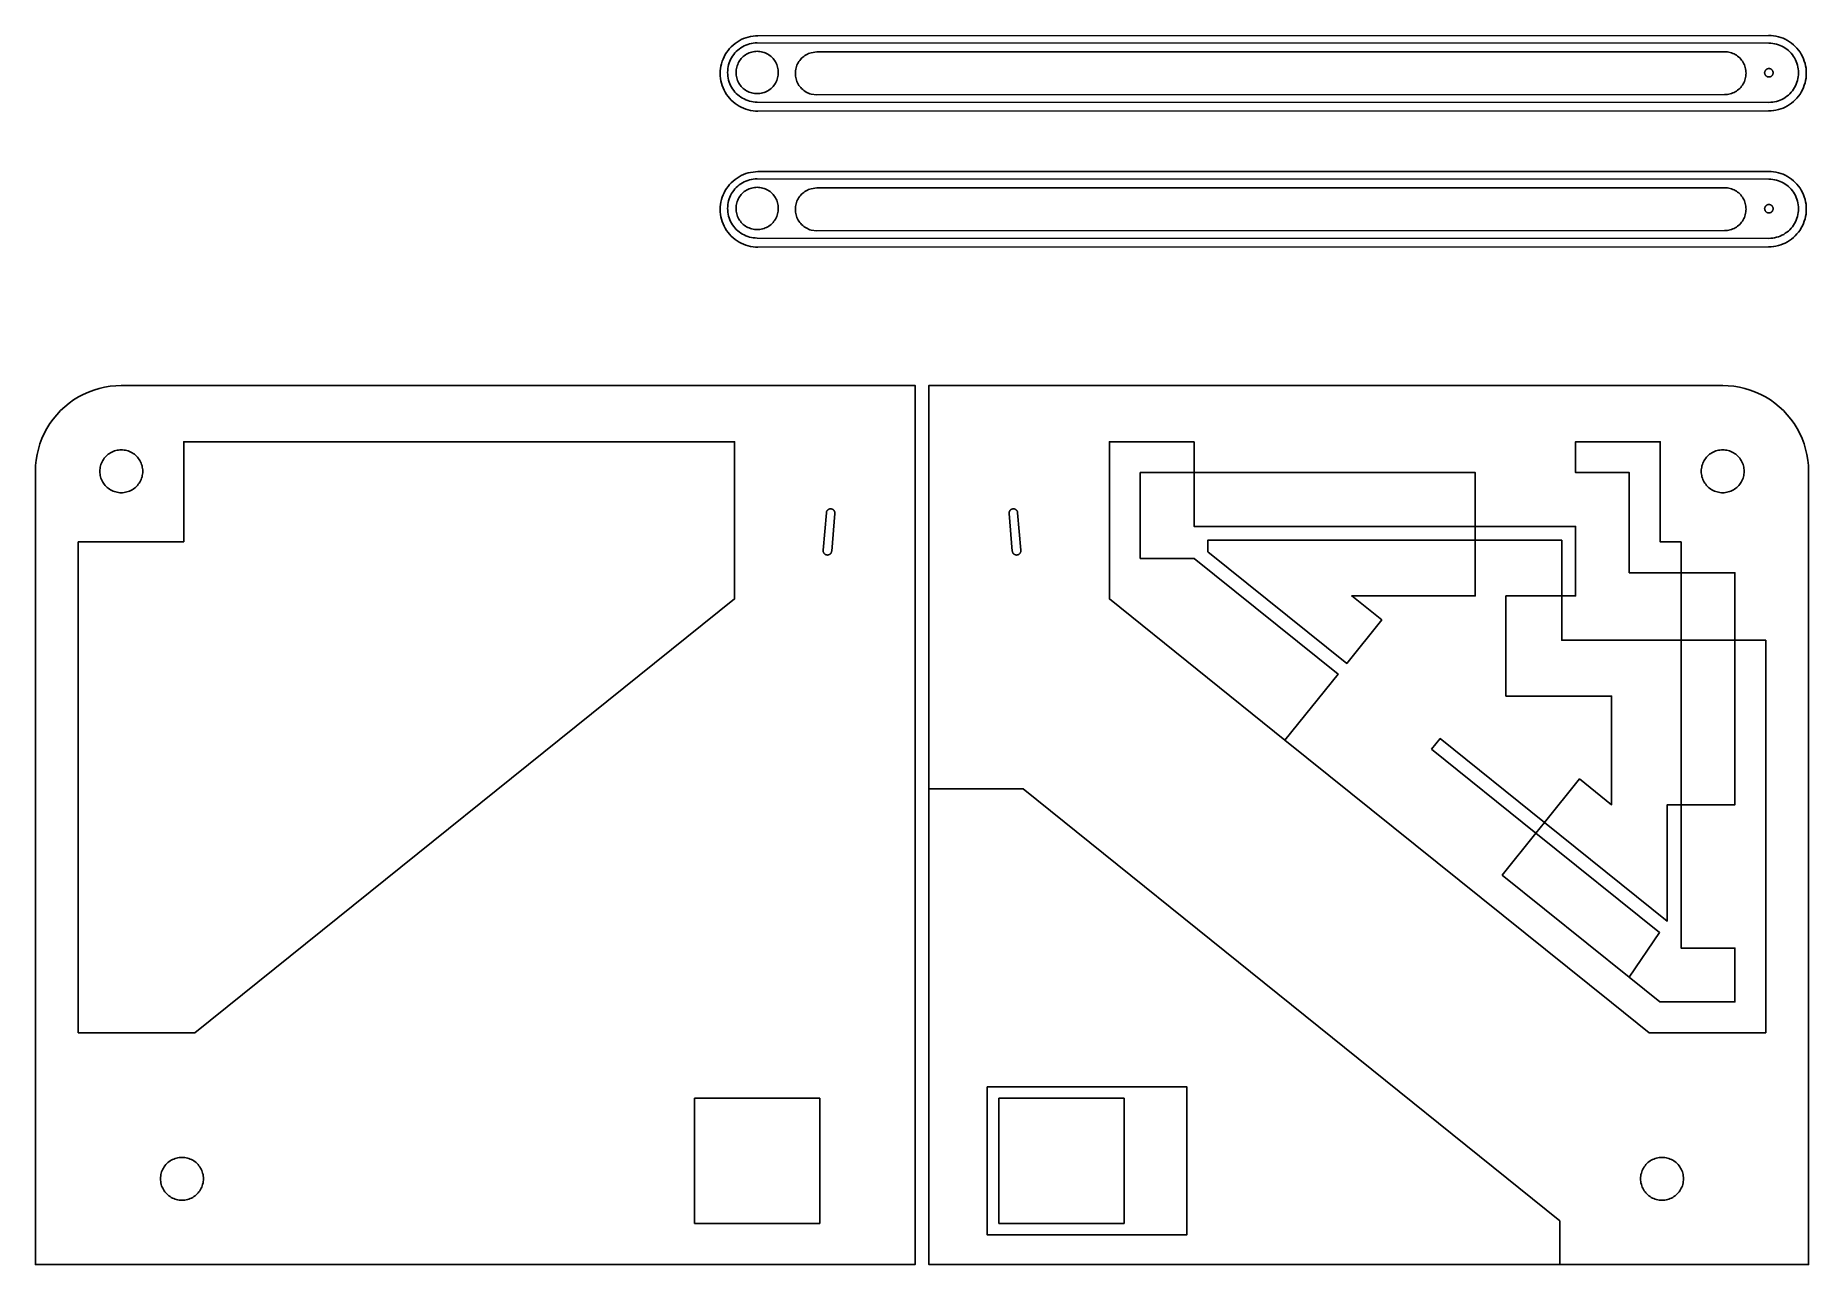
# Model space of a CAD drawing. Header units: millimetres. Extents: x -1196 to 1196, y -829 to 829.
import ezdxf

# ---------------------------------------------------------------- set-up
doc = ezdxf.new("R2010")
doc.units = ezdxf.units.MM
doc.layers.get('0').update_dxf_attribs({"linetype": 'CONTINUOUS'})

msp = doc.modelspace()

# ---------------------------------------------------------------- linework, layer by layer
for points in [[(1191.8, 788.5), (1191, 791.7), (1190, 794.9), (1188.9, 798), (1187.5, 801.1), (1185.9, 804), (1184.2, 806.8), (1182.2, 809.5), (1180.1, 812.1), (1177.8, 814.5), (1175.4, 816.8), (1172.8, 818.9), (1170.1, 820.9), (1167.3, 822.6), (1164.3, 824.2), (1161.3, 825.6), (1158.2, 826.7), (1155, 827.7), (1151.7, 828.5), (1148.5, 829), (1145.1, 829.3), (1141.8, 829.4), (-221.2, 829.1), (-224.5, 829), (-227.9, 828.6), (-231.1, 828.1), (-234.4, 827.3), (-237.6, 826.4), (-240.7, 825.2), (-243.7, 823.8), (-246.7, 822.2), (-249.5, 820.5), (-252.2, 818.5), (-254.8, 816.4), (-257.2, 814.2), (-259.5, 811.7), (-261.6, 809.1), (-263.5, 806.4), (-265.3, 803.6), (-266.9, 800.7), (-268.3, 797.6), (-269.4, 794.5), (-270.4, 791.3), (-271.1, 788.1), (-271.7, 784.8), (-272, 781.5), (-272.1, 778.1), (-272, 774.8), (-271.7, 771.5), (-271.1, 768.2), (-270.4, 765), (-269.4, 761.8), (-268.2, 758.6), (-266.9, 755.6), (-265.3, 752.7), (-263.5, 749.8), (-261.6, 747.1), (-259.5, 744.6), (-257.2, 742.1), (-254.8, 739.9), (-252.2, 737.7), (-249.5, 735.8), (-246.6, 734), (-243.7, 732.5), (-240.7, 731.1), (-237.6, 729.9), (-234.4, 729), (-231.1, 728.2), (-227.8, 727.7), (-224.5, 727.3), (-221.2, 727.2), (1141.8, 727.6), (1145.2, 727.7), (1148.5, 728), (1151.8, 728.6), (1155, 729.3), (1158.2, 730.3), (1161.3, 731.5), (1164.4, 732.8), (1167.3, 734.4), (1170.1, 736.2), (1172.8, 738.1), (1175.4, 740.2), (1177.8, 742.5), (1180.1, 745), (1182.2, 747.5), (1184.2, 750.2), (1185.9, 753.1), (1187.5, 756), (1188.9, 759), (1190, 762.2), (1191, 765.4), (1191.8, 768.6), (1192.3, 771.9), (1192.6, 775.2), (1192.7, 778.5), (1192.6, 781.9), (1192.3, 785.2)], [(1142.2, 739.1), (1144.8, 739.2), (1147.4, 739.5), (1150, 739.9), (1152.5, 740.5), (1155, 741.2), (1157.5, 742.2), (1159.9, 743.2), (1162.2, 744.5), (1164.4, 745.9), (1166.5, 747.4), (1168.5, 749), (1170.4, 750.8), (1172.2, 752.7), (1173.9, 754.7), (1175.4, 756.9), (1176.8, 759.1), (1178, 761.4), (1179.1, 763.8), (1180, 766.2), (1180.8, 768.7), (1181.4, 771.3), (1181.8, 773.8), (1182.1, 776.4), (1182.1, 779), (1182.1, 781.7), (1181.8, 784.3), (1181.4, 786.8), (1180.8, 789.4), (1180, 791.9), (1179.1, 794.3), (1178, 796.7), (1176.8, 799), (1175.4, 801.2), (1173.9, 803.4), (1172.2, 805.4), (1170.5, 807.3), (1168.6, 809.1), (1166.5, 810.7), (1164.4, 812.2), (1162.2, 813.6), (1159.9, 814.9), (1157.5, 815.9), (1155.1, 816.9), (1152.6, 817.6), (1150, 818.2), (1147.4, 818.6), (1144.8, 818.9), (1142.2, 819), (-222.3, 819.4), (-224.9, 819.3), (-227.5, 819), (-230.1, 818.6), (-232.6, 818), (-235.1, 817.3), (-237.6, 816.3), (-240, 815.3), (-242.3, 814), (-244.5, 812.7), (-246.6, 811.1), (-248.6, 809.5), (-250.5, 807.7), (-252.3, 805.8), (-254, 803.8), (-255.5, 801.6), (-256.9, 799.4), (-258.1, 797.1), (-259.2, 794.7), (-260.1, 792.3), (-260.9, 789.8), (-261.5, 787.3), (-261.9, 784.7), (-262.1, 782.1), (-262.2, 779.5), (-262.1, 776.9), (-261.9, 774.3), (-261.5, 771.7), (-260.9, 769.1), (-260.1, 766.6), (-259.2, 764.2), (-258.1, 761.8), (-256.9, 759.5), (-255.5, 757.3), (-254, 755.2), (-252.3, 753.1), (-250.5, 751.2), (-248.6, 749.4), (-246.6, 747.8), (-244.5, 746.3), (-242.3, 744.9), (-240, 743.7), (-237.6, 742.6), (-235.1, 741.7), (-232.6, 740.9), (-230.1, 740.3), (-227.5, 739.9), (-224.9, 739.6), (-222.3, 739.5)], [(-244.9, 796.8), (-246, 795.3), (-247, 793.7), (-247.9, 792.1), (-248.6, 790.4), (-249.3, 788.6), (-249.8, 786.8), (-250.3, 785), (-250.6, 783.2), (-250.8, 781.3), (-250.8, 779.5), (-250.8, 777.6), (-250.6, 775.7), (-250.3, 773.9), (-249.9, 772.1), (-249.3, 770.3), (-248.7, 768.5), (-247.9, 766.8), (-247, 765.2), (-246, 763.6), (-244.9, 762.1), (-243.8, 760.7), (-242.5, 759.3), (-241.1, 758), (-239.7, 756.8), (-238.2, 755.7), (-236.6, 754.8), (-234.9, 753.9), (-233.2, 753.1), (-231.5, 752.5), (-229.7, 751.9), (-227.9, 751.5), (-226, 751.2), (-224.2, 751), (-222.3, 750.9), (-220.4, 751), (-218.6, 751.2), (-216.7, 751.5), (-214.9, 751.9), (-213.1, 752.4), (-211.4, 753.1), (-209.7, 753.9), (-208.1, 754.8), (-206.5, 755.7), (-205, 756.8), (-203.5, 758), (-202.1, 759.3), (-200.9, 760.6), (-199.7, 762.1), (-198.6, 763.6), (-197.6, 765.2), (-196.7, 766.8), (-196, 768.5), (-195.3, 770.3), (-194.8, 772.1), (-194.3, 773.9), (-194, 775.7), (-193.8, 777.6), (-193.8, 779.4), (-193.8, 781.3), (-194, 783.2), (-194.3, 785), (-194.8, 786.8), (-195.3, 788.6), (-196, 790.4), (-196.7, 792.1), (-197.6, 793.7), (-198.6, 795.3), (-199.7, 796.8), (-200.9, 798.3), (-202.1, 799.6), (-203.5, 800.9), (-204.9, 802.1), (-206.5, 803.2), (-208, 804.1), (-209.7, 805), (-211.4, 805.8), (-213.1, 806.5), (-214.9, 807), (-216.7, 807.4), (-218.6, 807.7), (-220.4, 807.9), (-222.3, 808), (-224.2, 807.9), (-226, 807.7), (-227.9, 807.4), (-229.7, 807), (-231.5, 806.5), (-233.2, 805.8), (-234.9, 805), (-236.6, 804.2), (-238.1, 803.2), (-239.7, 802.1), (-241.1, 800.9), (-242.5, 799.6), (-243.7, 798.3)], [(-149.3, 806.1), (-151.1, 805.6), (-152.9, 804.9), (-154.6, 804.1), (-156.3, 803.2), (-157.9, 802.2), (-159.4, 801.1), (-160.9, 799.9), (-162.3, 798.6), (-163.6, 797.2), (-164.8, 795.8), (-165.9, 794.2), (-166.9, 792.6), (-167.8, 791), (-168.6, 789.2), (-169.2, 787.5), (-169.8, 785.7), (-170.2, 783.8), (-170.5, 781.9), (-170.7, 780.1), (-170.8, 778.2), (-170.7, 776.3), (-170.5, 774.4), (-170.2, 772.5), (-169.8, 770.7), (-169.2, 768.9), (-168.6, 767.1), (-167.8, 765.4), (-166.9, 763.7), (-165.9, 762.1), (-164.8, 760.6), (-163.6, 759.1), (-162.3, 757.7), (-160.9, 756.4), (-159.4, 755.2), (-157.9, 754.1), (-156.3, 753.1), (-154.6, 752.2), (-152.9, 751.4), (-151.1, 750.8), (-149.3, 750.2), (-141.8, 749.2), (1082.5, 749.6), (1084.4, 749.6), (1086.2, 749.8), (1088.1, 750.1), (1089.9, 750.6), (1091.8, 751.1), (1093.5, 751.8), (1095.3, 752.6), (1096.9, 753.4), (1098.5, 754.4), (1100.1, 755.6), (1101.5, 756.8), (1102.9, 758), (1104.2, 759.4), (1105.4, 760.9), (1106.5, 762.4), (1107.5, 764), (1108.4, 765.7), (1109.2, 767.4), (1109.9, 769.2), (1110.4, 771), (1110.8, 772.9), (1111.1, 774.7), (1111.3, 776.6), (1111.4, 778.5), (1111.3, 780.4), (1111.1, 782.3), (1110.8, 784.2), (1110.4, 786), (1109.9, 787.8), (1109.2, 789.6), (1108.4, 791.3), (1107.5, 793), (1106.5, 794.6), (1105.4, 796.1), (1104.2, 797.6), (1102.9, 799), (1101.5, 800.3), (1100.1, 801.5), (1098.5, 802.6), (1096.9, 803.6), (1095.2, 804.5), (1093.5, 805.2), (1091.7, 805.9), (1089.9, 806.5), (1088.1, 806.9), (1086.2, 807.2), (1084.3, 807.4), (1082.4, 807.4), (-141.8, 807.1)], [(1145.1, 784), (1144.7, 784.2), (1144.4, 784.3), (1144.1, 784.5), (1143.7, 784.6), (1143.3, 784.7), (1143, 784.7), (1142.6, 784.7), (1142.2, 784.8), (1141.9, 784.7), (1141.5, 784.7), (1141.1, 784.7), (1140.8, 784.6), (1140.4, 784.5), (1140, 784.3), (1139.7, 784.2), (1139.4, 784), (1139.1, 783.8), (1138.8, 783.6), (1138.5, 783.3), (1138.2, 783.1), (1137.9, 782.8), (1137.7, 782.5), (1137.5, 782.2), (1137.3, 781.9), (1137.1, 781.6), (1137, 781.2), (1136.8, 780.9), (1136.7, 780.5), (1136.6, 780.2), (1136.6, 779.8), (1136.5, 779.4), (1136.5, 779.1), (1136.5, 778.7), (1136.6, 778.3), (1136.6, 777.9), (1136.7, 777.6), (1136.8, 777.2), (1137, 776.9), (1137.1, 776.5), (1137.3, 776.2), (1137.5, 775.9), (1137.7, 775.6), (1137.9, 775.3), (1138.2, 775), (1138.5, 774.8), (1138.8, 774.5), (1139.1, 774.3), (1139.4, 774.1), (1139.7, 773.9), (1140, 773.8), (1140.4, 773.7), (1140.7, 773.5), (1141.1, 773.5), (1141.5, 773.4), (1141.9, 773.4), (1142.2, 773.4), (1142.6, 773.4), (1143, 773.4), (1143.3, 773.5), (1143.7, 773.5), (1144.1, 773.7), (1144.4, 773.8), (1144.7, 773.9), (1145.1, 774.1), (1145.4, 774.3), (1145.7, 774.5), (1146, 774.8), (1146.3, 775), (1146.5, 775.3), (1146.7, 775.6), (1147, 775.9), (1147.2, 776.2), (1147.3, 776.5), (1147.5, 776.9), (1147.6, 777.2), (1147.7, 777.6), (1147.8, 777.9), (1147.9, 778.3), (1147.9, 778.7), (1147.9, 779.1), (1147.9, 779.4), (1147.9, 779.8), (1147.8, 780.2), (1147.7, 780.5), (1147.6, 780.9), (1147.5, 781.2), (1147.3, 781.6), (1147.2, 781.9), (1147, 782.2), (1146.8, 782.5), (1146.5, 782.8), (1146.3, 783.1), (1146, 783.3), (1145.7, 783.6), (1145.4, 783.8)], [(-269.4, 578.3), (-268.2, 575.1), (-266.9, 572.1), (-265.3, 569.2), (-263.5, 566.3), (-261.6, 563.6), (-259.5, 561.1), (-257.2, 558.6), (-254.8, 556.4), (-252.2, 554.2), (-249.5, 552.3), (-246.6, 550.5), (-243.7, 549), (-240.7, 547.6), (-237.6, 546.4), (-234.4, 545.5), (-231.1, 544.7), (-227.8, 544.2), (-224.5, 543.8), (-221.2, 543.7), (1141.8, 544.1), (1145.2, 544.2), (1148.5, 544.5), (1151.8, 545.1), (1155, 545.8), (1158.2, 546.8), (1161.3, 548), (1164.4, 549.3), (1167.3, 550.9), (1170.1, 552.7), (1172.8, 554.6), (1175.4, 556.7), (1177.8, 559), (1180.1, 561.5), (1182.2, 564), (1184.2, 566.7), (1185.9, 569.6), (1187.5, 572.5), (1188.9, 575.5), (1190, 578.7), (1191, 581.9), (1191.8, 585.1), (1192.3, 588.4), (1192.6, 591.7), (1192.7, 595), (1192.6, 598.4), (1192.3, 601.7), (1191.8, 605), (1191, 608.2), (1190, 611.4), (1188.9, 614.5), (1187.5, 617.6), (1185.9, 620.5), (1184.2, 623.3), (1182.2, 626), (1180.1, 628.6), (1177.8, 631), (1175.4, 633.3), (1172.8, 635.4), (1170.1, 637.4), (1167.3, 639.1), (1164.3, 640.7), (1161.3, 642.1), (1158.2, 643.2), (1155, 644.2), (1151.7, 645), (1148.5, 645.5), (1145.1, 645.8), (1141.8, 645.9), (-221.2, 645.6), (-224.5, 645.5), (-227.9, 645.1), (-231.1, 644.6), (-234.4, 643.8), (-237.6, 642.9), (-240.7, 641.7), (-243.7, 640.3), (-246.7, 638.7), (-249.5, 637), (-252.2, 635), (-254.8, 632.9), (-257.2, 630.7), (-259.5, 628.2), (-261.6, 625.6), (-263.5, 622.9), (-265.3, 620.1), (-266.9, 617.2), (-268.3, 614.1), (-269.4, 611), (-270.4, 607.8), (-271.1, 604.6), (-271.7, 601.3), (-272, 598), (-272.1, 594.6), (-272, 591.3), (-271.7, 588), (-271.1, 584.7), (-270.4, 581.5)], [(1142.2, 555.6), (1144.8, 555.7), (1147.4, 556), (1150, 556.4), (1152.5, 557), (1155, 557.7), (1157.5, 558.7), (1159.9, 559.7), (1162.2, 561), (1164.4, 562.4), (1166.5, 563.9), (1168.5, 565.5), (1170.4, 567.3), (1172.2, 569.2), (1173.9, 571.2), (1175.4, 573.4), (1176.8, 575.6), (1178, 577.9), (1179.1, 580.3), (1180, 582.7), (1180.8, 585.2), (1181.4, 587.8), (1181.8, 590.3), (1182.1, 592.9), (1182.1, 595.5), (1182.1, 598.2), (1181.8, 600.8), (1181.4, 603.3), (1180.8, 605.9), (1180, 608.4), (1179.1, 610.8), (1178, 613.2), (1176.8, 615.5), (1175.4, 617.7), (1173.9, 619.9), (1172.2, 621.9), (1170.5, 623.8), (1168.6, 625.6), (1166.5, 627.2), (1164.4, 628.7), (1162.2, 630.1), (1159.9, 631.4), (1157.5, 632.4), (1155.1, 633.4), (1152.6, 634.1), (1150, 634.7), (1147.4, 635.1), (1144.8, 635.4), (1142.2, 635.5), (-222.3, 635.9), (-224.9, 635.8), (-227.5, 635.5), (-230.1, 635.1), (-232.6, 634.5), (-235.1, 633.8), (-237.6, 632.8), (-240, 631.8), (-242.3, 630.5), (-244.5, 629.2), (-246.6, 627.6), (-248.6, 626), (-250.5, 624.2), (-252.3, 622.3), (-254, 620.3), (-255.5, 618.1), (-256.9, 615.9), (-258.1, 613.6), (-259.2, 611.2), (-260.1, 608.8), (-260.9, 606.3), (-261.5, 603.8), (-261.9, 601.2), (-262.1, 598.6), (-262.2, 596), (-262.1, 593.4), (-261.9, 590.8), (-261.5, 588.2), (-260.9, 585.6), (-260.1, 583.1), (-259.2, 580.7), (-258.1, 578.3), (-256.9, 576), (-255.5, 573.8), (-254, 571.7), (-252.3, 569.6), (-250.5, 567.7), (-248.6, 565.9), (-246.6, 564.3), (-244.5, 562.8), (-242.3, 561.4), (-240, 560.2), (-237.6, 559.1), (-235.1, 558.2), (-232.6, 557.4), (-230.1, 556.8), (-227.5, 556.4), (-224.9, 556.1), (-222.3, 556)], [(-244.9, 613.3), (-246, 611.8), (-247, 610.2), (-247.9, 608.6), (-248.6, 606.9), (-249.3, 605.1), (-249.8, 603.3), (-250.3, 601.5), (-250.6, 599.7), (-250.8, 597.8), (-250.8, 596), (-250.8, 594.1), (-250.6, 592.2), (-250.3, 590.4), (-249.9, 588.6), (-249.3, 586.8), (-248.7, 585), (-247.9, 583.3), (-247, 581.7), (-246, 580.1), (-244.9, 578.6), (-243.8, 577.2), (-242.5, 575.8), (-241.1, 574.5), (-239.7, 573.3), (-238.2, 572.2), (-236.6, 571.3), (-234.9, 570.4), (-233.2, 569.6), (-231.5, 569), (-229.7, 568.4), (-227.9, 568), (-226, 567.7), (-224.2, 567.5), (-222.3, 567.4), (-220.4, 567.5), (-218.6, 567.7), (-216.7, 568), (-214.9, 568.4), (-213.1, 568.9), (-211.4, 569.6), (-209.7, 570.4), (-208.1, 571.3), (-206.5, 572.2), (-205, 573.3), (-203.5, 574.5), (-202.1, 575.8), (-200.9, 577.1), (-199.7, 578.6), (-198.6, 580.1), (-197.6, 581.7), (-196.7, 583.3), (-196, 585), (-195.3, 586.8), (-194.8, 588.6), (-194.3, 590.4), (-194, 592.2), (-193.8, 594.1), (-193.8, 595.9), (-193.8, 597.8), (-194, 599.7), (-194.3, 601.5), (-194.8, 603.3), (-195.3, 605.1), (-196, 606.9), (-196.7, 608.6), (-197.6, 610.2), (-198.6, 611.8), (-199.7, 613.3), (-200.9, 614.8), (-202.1, 616.1), (-203.5, 617.4), (-204.9, 618.6), (-206.5, 619.7), (-208, 620.6), (-209.7, 621.5), (-211.4, 622.3), (-213.1, 623), (-214.9, 623.5), (-216.7, 623.9), (-218.6, 624.2), (-220.4, 624.4), (-222.3, 624.5), (-224.2, 624.4), (-226, 624.2), (-227.9, 623.9), (-229.7, 623.5), (-231.5, 623), (-233.2, 622.3), (-234.9, 621.5), (-236.6, 620.7), (-238.1, 619.7), (-239.7, 618.6), (-241.1, 617.4), (-242.5, 616.1), (-243.7, 614.8)], [(-149.3, 622.6), (-151.1, 622.1), (-152.9, 621.4), (-154.6, 620.6), (-156.3, 619.7), (-157.9, 618.7), (-159.4, 617.6), (-160.9, 616.4), (-162.3, 615.1), (-163.6, 613.7), (-164.8, 612.3), (-165.9, 610.7), (-166.9, 609.1), (-167.8, 607.5), (-168.6, 605.7), (-169.2, 604), (-169.8, 602.2), (-170.2, 600.3), (-170.5, 598.4), (-170.7, 596.6), (-170.8, 594.7), (-170.7, 592.8), (-170.5, 590.9), (-170.2, 589), (-169.8, 587.2), (-169.2, 585.4), (-168.6, 583.6), (-167.8, 581.9), (-166.9, 580.2), (-165.9, 578.6), (-164.8, 577.1), (-163.6, 575.6), (-162.3, 574.2), (-160.9, 572.9), (-159.4, 571.7), (-157.9, 570.6), (-156.3, 569.6), (-154.6, 568.7), (-152.9, 567.9), (-151.1, 567.3), (-149.3, 566.7), (-141.8, 565.7), (1082.5, 566.1), (1084.4, 566.1), (1086.2, 566.3), (1088.1, 566.6), (1089.9, 567.1), (1091.8, 567.6), (1093.5, 568.3), (1095.3, 569.1), (1096.9, 569.9), (1098.5, 570.9), (1100.1, 572.1), (1101.5, 573.3), (1102.9, 574.5), (1104.2, 575.9), (1105.4, 577.4), (1106.5, 578.9), (1107.5, 580.5), (1108.4, 582.2), (1109.2, 583.9), (1109.9, 585.7), (1110.4, 587.5), (1110.8, 589.4), (1111.1, 591.2), (1111.3, 593.1), (1111.4, 595), (1111.3, 596.9), (1111.1, 598.8), (1110.8, 600.7), (1110.4, 602.5), (1109.9, 604.3), (1109.2, 606.1), (1108.4, 607.8), (1107.5, 609.5), (1106.5, 611.1), (1105.4, 612.6), (1104.2, 614.1), (1102.9, 615.5), (1101.5, 616.8), (1100.1, 618), (1098.5, 619.1), (1096.9, 620.1), (1095.2, 621), (1093.5, 621.7), (1091.7, 622.4), (1089.9, 623), (1088.1, 623.4), (1086.2, 623.7), (1084.3, 623.9), (1082.4, 623.9), (-141.8, 623.6)], [(1145.1, 600.5), (1144.7, 600.7), (1144.4, 600.8), (1144.1, 601), (1143.7, 601.1), (1143.3, 601.2), (1143, 601.2), (1142.6, 601.2), (1142.2, 601.3), (1141.9, 601.2), (1141.5, 601.2), (1141.1, 601.2), (1140.8, 601.1), (1140.4, 601), (1140, 600.8), (1139.7, 600.7), (1139.4, 600.5), (1139.1, 600.3), (1138.8, 600.1), (1138.5, 599.8), (1138.2, 599.6), (1137.9, 599.3), (1137.7, 599), (1137.5, 598.7), (1137.3, 598.4), (1137.1, 598.1), (1137, 597.7), (1136.8, 597.4), (1136.7, 597), (1136.6, 596.7), (1136.6, 596.3), (1136.5, 595.9), (1136.5, 595.6), (1136.5, 595.2), (1136.6, 594.8), (1136.6, 594.4), (1136.7, 594.1), (1136.8, 593.7), (1137, 593.4), (1137.1, 593), (1137.3, 592.7), (1137.5, 592.4), (1137.7, 592.1), (1137.9, 591.8), (1138.2, 591.5), (1138.5, 591.3), (1138.8, 591), (1139.1, 590.8), (1139.4, 590.6), (1139.7, 590.4), (1140, 590.3), (1140.4, 590.2), (1140.7, 590), (1141.1, 590), (1141.5, 589.9), (1141.9, 589.9), (1142.2, 589.9), (1142.6, 589.9), (1143, 589.9), (1143.3, 590), (1143.7, 590), (1144.1, 590.2), (1144.4, 590.3), (1144.7, 590.4), (1145.1, 590.6), (1145.4, 590.8), (1145.7, 591), (1146, 591.3), (1146.3, 591.5), (1146.5, 591.8), (1146.7, 592.1), (1147, 592.4), (1147.2, 592.7), (1147.3, 593), (1147.5, 593.4), (1147.6, 593.7), (1147.7, 594.1), (1147.8, 594.4), (1147.9, 594.8), (1147.9, 595.2), (1147.9, 595.6), (1147.9, 595.9), (1147.9, 596.3), (1147.8, 596.7), (1147.7, 597), (1147.6, 597.4), (1147.5, 597.7), (1147.3, 598.1), (1147.2, 598.4), (1147, 598.7), (1146.8, 599), (1146.5, 599.3), (1146.3, 599.6), (1146, 599.8), (1145.7, 600.1), (1145.4, 600.3)], [(-995.6, 145.9), (-995.6, 281), (-252.7, 281), (-252.7, 69), (-980.6, -516.5), (-1138.1, -516.5), (-1138.1, 145.9)], [(-1104, 225.1), (-1102.9, 223.6), (-1101.7, 222.1), (-1100.4, 220.7), (-1099, 219.5), (-1097.6, 218.3), (-1096, 217.2), (-1094.4, 216.2), (-1092.8, 215.3), (-1091, 214.5), (-1089.3, 213.8), (-1087.4, 213.3), (-1085.6, 212.8), (-1083.7, 212.5), (-1081.9, 212.3), (-1080, 212.3), (-1078.1, 212.3), (-1076.2, 212.5), (-1074.3, 212.8), (-1072.5, 213.3), (-1070.7, 213.8), (-1068.9, 214.5), (-1067.2, 215.3), (-1065.5, 216.2), (-1063.9, 217.2), (-1062.3, 218.3), (-1060.9, 219.5), (-1059.5, 220.7), (-1058.2, 222.1), (-1057, 223.6), (-1055.9, 225.1), (-1054.9, 226.7), (-1054, 228.4), (-1053.2, 230.1), (-1052.6, 231.9), (-1052, 233.7), (-1051.6, 235.6), (-1051.3, 237.4), (-1051.1, 239.3), (-1051, 241.2), (-1051.1, 243.1), (-1051.3, 245), (-1051.6, 246.9), (-1052, 248.7), (-1052.6, 250.5), (-1053.2, 252.3), (-1054, 254), (-1054.9, 255.7), (-1055.9, 257.3), (-1057, 258.8), (-1058.2, 260.3), (-1059.5, 261.7), (-1060.9, 263), (-1062.3, 264.2), (-1063.9, 265.3), (-1065.5, 266.3), (-1067.2, 267.2), (-1068.9, 267.9), (-1070.7, 268.6), (-1072.5, 269.2), (-1074.3, 269.6), (-1076.2, 269.9), (-1078.1, 270.1), (-1080, 270.1), (-1081.9, 270.1), (-1083.7, 269.9), (-1085.6, 269.6), (-1087.4, 269.2), (-1089.3, 268.6), (-1091, 267.9), (-1092.8, 267.2), (-1094.4, 266.3), (-1096, 265.3), (-1097.6, 264.2), (-1099, 263), (-1100.4, 261.7), (-1101.7, 260.3), (-1102.9, 258.8), (-1104, 257.3), (-1105, 255.7), (-1105.9, 254), (-1106.7, 252.3), (-1107.4, 250.5), (-1107.9, 248.7), (-1108.3, 246.9), (-1108.6, 245), (-1108.8, 243.1), (-1108.9, 241.2), (-1108.8, 239.3), (-1108.6, 237.4), (-1108.3, 235.6), (-1107.9, 233.7), (-1107.4, 231.9), (-1106.7, 230.1), (-1105.9, 228.4), (-1105, 226.7)], [(366.9, 281), (366.9, 239.5), (294.3, 239.5), (294.3, 123.7), (366.9, 123.7), (561.1, -32.5), (489.5, -121.5), (252.7, 69), (252.7, 281)], [(1023.8, 104.3), (1023.8, 145.9), (995.6, 145.9), (995.6, 281), (881.4, 281), (881.4, 239.5), (954, 239.5), (954, 104.3), (1023.8, 104.3), (1096.5, 104.3), (1096.5, 13.1), (1023.8, 13.1)], [(1052.6, 250.5), (1053.2, 252.3), (1054, 254), (1054.9, 255.7), (1055.9, 257.3), (1057, 258.8), (1058.2, 260.3), (1059.5, 261.7), (1060.9, 263), (1062.3, 264.2), (1063.9, 265.3), (1065.5, 266.3), (1067.2, 267.2), (1068.9, 267.9), (1070.7, 268.6), (1072.5, 269.2), (1074.3, 269.6), (1076.2, 269.9), (1078.1, 270.1), (1080, 270.1), (1081.9, 270.1), (1083.7, 269.9), (1085.6, 269.6), (1087.4, 269.2), (1089.3, 268.6), (1091, 267.9), (1092.8, 267.2), (1094.4, 266.3), (1096, 265.3), (1097.6, 264.2), (1099, 263), (1100.4, 261.7), (1101.7, 260.3), (1102.9, 258.8), (1104, 257.3), (1105, 255.7), (1105.9, 254), (1106.7, 252.3), (1107.4, 250.5), (1107.9, 248.7), (1108.3, 246.9), (1108.6, 245), (1108.8, 243.1), (1108.9, 241.2), (1108.8, 239.3), (1108.6, 237.4), (1108.3, 235.6), (1107.9, 233.7), (1107.4, 231.9), (1106.7, 230.1), (1105.9, 228.4), (1105, 226.7), (1104, 225.1), (1102.9, 223.6), (1101.7, 222.1), (1100.4, 220.7), (1099, 219.5), (1097.6, 218.3), (1096, 217.2), (1094.4, 216.2), (1092.8, 215.3), (1091, 214.5), (1089.3, 213.8), (1087.4, 213.3), (1085.6, 212.8), (1083.7, 212.5), (1081.9, 212.3), (1080, 212.3), (1078.1, 212.3), (1076.2, 212.5), (1074.3, 212.8), (1072.5, 213.3), (1070.7, 213.8), (1068.9, 214.5), (1067.2, 215.3), (1065.5, 216.2), (1063.9, 217.2), (1062.3, 218.3), (1060.9, 219.5), (1059.5, 220.7), (1058.2, 222.1), (1057, 223.6), (1055.9, 225.1), (1054.9, 226.7), (1054, 228.4), (1053.2, 230.1), (1052.6, 231.9), (1052, 233.7), (1051.6, 235.6), (1051.3, 237.4), (1051.1, 239.3), (1051, 241.2), (1051.1, 243.1), (1051.3, 245), (1051.6, 246.9), (1052, 248.7)], [(862.8, 73), (881.4, 73), (881.4, 166.8), (746.2, 166.8), (746.2, 239.5), (366.9, 239.5), (366.9, 166.8), (746.2, 166.8), (746.2, 148.2), (746.2, 73), (579.7, 73), (620, 40.6), (572.8, -18.1), (385.5, 132.6), (385.5, 148.2), (746.2, 148.2), (862.8, 148.2)], [(-126.7, 189.4), (-127, 189.2), (-127.3, 188.9), (-127.5, 188.6), (-127.8, 188.3), (-128, 188), (-128.2, 187.7), (-128.4, 187.3), (-128.6, 187), (-128.7, 186.6), (-128.8, 186.3), (-128.9, 185.9), (-129, 185.5), (-129, 185.1), (-133.3, 134.7), (-133.3, 134.3), (-133.3, 133.9), (-133.3, 133.5), (-133.3, 133.2), (-133.2, 132.8), (-133.1, 132.4), (-133, 132.1), (-132.9, 131.7), (-132.7, 131.4), (-132.5, 131), (-132.3, 130.7), (-132.1, 130.4), (-131.8, 130.1), (-131.6, 129.9), (-131.3, 129.6), (-131, 129.4), (-130.7, 129.2), (-130.4, 129), (-130, 128.8), (-129.7, 128.6), (-129.3, 128.5), (-129, 128.4), (-128.6, 128.3), (-128.2, 128.3), (-127.8, 128.2), (-127.4, 128.2), (-127.1, 128.3), (-126.7, 128.3), (-126.3, 128.4), (-126, 128.5), (-125.6, 128.6), (-125.2, 128.7), (-124.9, 128.9), (-124.6, 129.1), (-124.3, 129.3), (-123.9, 129.5), (-123.7, 129.7), (-123.4, 130), (-123.1, 130.3), (-122.9, 130.6), (-122.7, 130.9), (-122.5, 131.2), (-122.3, 131.6), (-122.2, 131.9), (-122, 132.3), (-121.9, 132.6), (-121.9, 133), (-121.8, 133.4), (-117.4, 184.4), (-117.4, 184.8), (-117.4, 185.2), (-117.5, 185.6), (-117.5, 186), (-117.6, 186.3), (-117.8, 186.7), (-117.9, 187.1), (-118.1, 187.4), (-118.3, 187.8), (-118.5, 188.1), (-118.7, 188.4), (-118.9, 188.7), (-119.2, 189), (-119.5, 189.2), (-119.8, 189.5), (-120.1, 189.7), (-120.5, 189.9), (-120.8, 190), (-121.2, 190.2), (-121.5, 190.3), (-121.9, 190.4), (-122.3, 190.5), (-122.7, 190.5), (-123.1, 190.6), (-123.4, 190.5), (-123.8, 190.5), (-124.2, 190.5), (-124.6, 190.4), (-125, 190.3), (-125.3, 190.1), (-125.7, 190), (-126, 189.8), (-126.4, 189.6)], [(127.8, 188.3), (128, 188), (128.2, 187.7), (128.4, 187.3), (128.6, 187), (128.7, 186.6), (128.8, 186.3), (128.9, 185.9), (129, 185.5), (129, 185.1), (133.3, 134.7), (133.3, 134.3), (133.3, 133.9), (133.3, 133.5), (133.3, 133.2), (133.2, 132.8), (133.1, 132.4), (133, 132.1), (132.9, 131.7), (132.7, 131.4), (132.5, 131), (132.3, 130.7), (132.1, 130.4), (131.8, 130.1), (131.6, 129.9), (131.3, 129.6), (131, 129.4), (130.7, 129.2), (130.4, 129), (130, 128.8), (129.7, 128.6), (129.3, 128.5), (129, 128.4), (128.6, 128.3), (128.2, 128.3), (127.8, 128.2), (127.4, 128.2), (127.1, 128.3), (126.7, 128.3), (126.3, 128.4), (126, 128.5), (125.6, 128.6), (125.2, 128.7), (124.9, 128.9), (124.6, 129.1), (124.3, 129.3), (123.9, 129.5), (123.7, 129.7), (123.4, 130), (123.1, 130.3), (122.9, 130.6), (122.7, 130.9), (122.5, 131.2), (122.3, 131.6), (122.2, 131.9), (122, 132.3), (121.9, 132.6), (121.9, 133), (121.8, 133.4), (117.4, 184.4), (117.4, 184.8), (117.4, 185.2), (117.5, 185.6), (117.5, 186), (117.6, 186.3), (117.8, 186.7), (117.9, 187.1), (118.1, 187.4), (118.3, 187.8), (118.5, 188.1), (118.7, 188.4), (118.9, 188.7), (119.2, 189), (119.5, 189.2), (119.8, 189.5), (120.1, 189.7), (120.5, 189.9), (120.8, 190), (121.2, 190.2), (121.5, 190.3), (121.9, 190.4), (122.3, 190.5), (122.7, 190.5), (123.1, 190.6), (123.4, 190.5), (123.8, 190.5), (124.2, 190.5), (124.6, 190.4), (125, 190.3), (125.3, 190.1), (125.7, 190), (126, 189.8), (126.4, 189.6), (126.7, 189.4), (127, 189.2), (127.3, 188.9), (127.5, 188.6)], [(687.3, -134), (828, -247.2), (839.7, -232.7), (699, -119.6)], [(9.3, -187.2), (9.3, -829.4), (860.1, -829.4), (860.1, -770.5), (136.4, -187.2)], [(88.1, -589.4), (357, -589.4), (357, -789.4), (88.1, -789.4)], [(-137.9, -605), (-306.7, -605), (-306.7, -773.9), (-137.9, -773.9)], [(103.7, -773.9), (272.5, -773.9), (272.5, -605), (103.7, -605)], [(-975.2, -731.3), (-974.1, -729.8), (-973.1, -728.2), (-972.2, -726.5), (-971.4, -724.8), (-970.7, -723), (-970.2, -721.2), (-969.7, -719.3), (-969.4, -717.5), (-969.2, -715.6), (-969.2, -713.7), (-969.2, -711.8), (-969.4, -709.9), (-969.7, -708.1), (-970.2, -706.2), (-970.7, -704.4), (-971.4, -702.6), (-972.2, -700.9), (-973.1, -699.2), (-974.1, -697.6), (-975.2, -696.1), (-976.4, -694.6), (-977.7, -693.2), (-979, -691.9), (-980.5, -690.7), (-982, -689.6), (-983.6, -688.6), (-985.3, -687.7), (-987, -687), (-988.8, -686.3), (-990.6, -685.8), (-992.5, -685.3), (-994.3, -685), (-996.2, -684.8), (-998.1, -684.8), (-1000, -684.8), (-1001.9, -685), (-1003.8, -685.3), (-1005.6, -685.8), (-1007.4, -686.3), (-1009.2, -687), (-1010.9, -687.7), (-1012.6, -688.6), (-1014.2, -689.6), (-1015.7, -690.7), (-1017.2, -691.9), (-1018.6, -693.2), (-1019.9, -694.6), (-1021.1, -696.1), (-1022.2, -697.6), (-1023.2, -699.2), (-1024.1, -700.9), (-1024.8, -702.6), (-1025.5, -704.4), (-1026.1, -706.2), (-1026.5, -708.1), (-1026.8, -709.9), (-1027, -711.8), (-1027.1, -713.7), (-1027, -715.6), (-1026.8, -717.5), (-1026.5, -719.3), (-1026.1, -721.2), (-1025.5, -723), (-1024.8, -724.8), (-1024.1, -726.5), (-1023.2, -728.2), (-1022.2, -729.8), (-1021.1, -731.3), (-1019.9, -732.8), (-1018.6, -734.2), (-1017.2, -735.5), (-1015.7, -736.7), (-1014.2, -737.8), (-1012.6, -738.8), (-1010.9, -739.7), (-1009.2, -740.4), (-1007.4, -741.1), (-1005.6, -741.7), (-1003.8, -742.1), (-1001.9, -742.4), (-1000, -742.6), (-998.1, -742.6), (-996.2, -742.6), (-994.3, -742.4), (-992.5, -742.1), (-990.6, -741.7), (-988.8, -741.1), (-987, -740.4), (-985.3, -739.7), (-983.6, -738.8), (-982, -737.8), (-980.5, -736.7), (-979, -735.5), (-977.7, -734.2), (-976.4, -732.8)], [(973.1, -699.2), (974.1, -697.6), (975.2, -696.1), (976.4, -694.6), (977.7, -693.2), (979, -691.9), (980.5, -690.7), (982, -689.6), (983.6, -688.6), (985.3, -687.7), (987, -687), (988.8, -686.3), (990.6, -685.8), (992.5, -685.3), (994.3, -685), (996.2, -684.8), (998.1, -684.8), (1000, -684.8), (1001.9, -685), (1003.8, -685.3), (1005.6, -685.8), (1007.4, -686.3), (1009.2, -687), (1010.9, -687.7), (1012.6, -688.6), (1014.2, -689.6), (1015.7, -690.7), (1017.2, -691.9), (1018.6, -693.2), (1019.9, -694.6), (1021.1, -696.1), (1022.2, -697.6), (1023.2, -699.2), (1024.1, -700.9), (1024.8, -702.6), (1025.5, -704.4), (1026.1, -706.2), (1026.5, -708.1), (1026.8, -709.9), (1027, -711.8), (1027.1, -713.7), (1027, -715.6), (1026.8, -717.5), (1026.5, -719.3), (1026.1, -721.2), (1025.5, -723), (1024.8, -724.8), (1024.1, -726.5), (1023.2, -728.2), (1022.2, -729.8), (1021.1, -731.3), (1019.9, -732.8), (1018.6, -734.2), (1017.2, -735.5), (1015.7, -736.7), (1014.2, -737.8), (1012.6, -738.8), (1010.9, -739.7), (1009.2, -740.4), (1007.4, -741.1), (1005.6, -741.7), (1003.8, -742.1), (1001.9, -742.4), (1000, -742.6), (998.1, -742.6), (996.2, -742.6), (994.3, -742.4), (992.5, -742.1), (990.6, -741.7), (988.8, -741.1), (987, -740.4), (985.3, -739.7), (983.6, -738.8), (982, -737.8), (980.5, -736.7), (979, -735.5), (977.7, -734.2), (976.4, -732.8), (975.2, -731.3), (974.1, -729.8), (973.1, -728.2), (972.2, -726.5), (971.4, -724.8), (970.7, -723), (970.2, -721.2), (969.7, -719.3), (969.4, -717.5), (969.2, -715.6), (969.2, -713.7), (969.2, -711.8), (969.4, -709.9), (969.7, -708.1), (970.2, -706.2), (970.7, -704.4), (971.4, -702.6), (972.2, -700.9)]]:
    msp.add_lwpolyline(points, close=True)
for points in [[(-860.1, -829.4), (-9.3, -829.4), (-9.3, 357), (-1080, 357), (-1087.5, 356.7), (-1095.1, 356), (-1102.5, 354.7), (-1109.9, 353), (-1117.2, 350.8), (-1124.3, 348.1), (-1131.2, 345), (-1137.8, 341.5), (-1144.3, 337.5), (-1150.4, 333), (-1156.3, 328.2), (-1161.8, 323.1), (-1167, 317.5), (-1171.8, 311.7), (-1176.2, 305.5), (-1180.2, 299.1), (-1183.8, 292.4), (-1186.9, 285.5), (-1189.6, 278.4), (-1191.8, 271.2), (-1193.5, 263.8), (-1194.7, 256.3), (-1195.5, 248.8), (-1195.7, 241.2), (-1195.7, -829.4), (-860.1, -829.4)], [(860.1, -829.4), (1195.7, -829.4), (1195.7, 241.2), (1195.5, 248.8), (1194.7, 256.3), (1193.5, 263.8), (1191.8, 271.2), (1189.6, 278.4), (1186.9, 285.5), (1183.8, 292.4), (1180.2, 299.1), (1176.2, 305.5), (1171.8, 311.7), (1167, 317.5), (1161.8, 323.1), (1156.3, 328.2), (1150.4, 333), (1144.3, 337.5), (1137.8, 341.5), (1131.2, 345), (1124.3, 348.1), (1117.2, 350.8), (1109.9, 353), (1102.5, 354.7), (1095.1, 356), (1087.5, 356.7), (1080, 357), (9.3, 357), (9.3, -187.2)], [(953.6, -441.4), (995.3, -475), (1096.5, -475), (1096.5, -402.3), (1023.8, -402.3), (1023.8, -208.8), (1005.2, -208.8), (1005.2, -365.9), (839.7, -232.7), (886.8, -174.1), (930, -208.8), (930, -62.1), (787.5, -62.1), (787.5, 73), (862.8, 73), (862.8, 13.1), (1023.8, 13.1), (1023.8, -208.8), (1096.5, -208.8), (1096.5, 13.1), (1138.1, 13.1), (1138.1, -516.5), (980.6, -516.5), (930, -475.8), (489.5, -121.5)], [(953.6, -441.4), (782.5, -303.8), (828, -247.2), (994.7, -381.3), (953.6, -441.4)]]:
    msp.add_lwpolyline(points)

doc.saveas('drawing.dxf')
